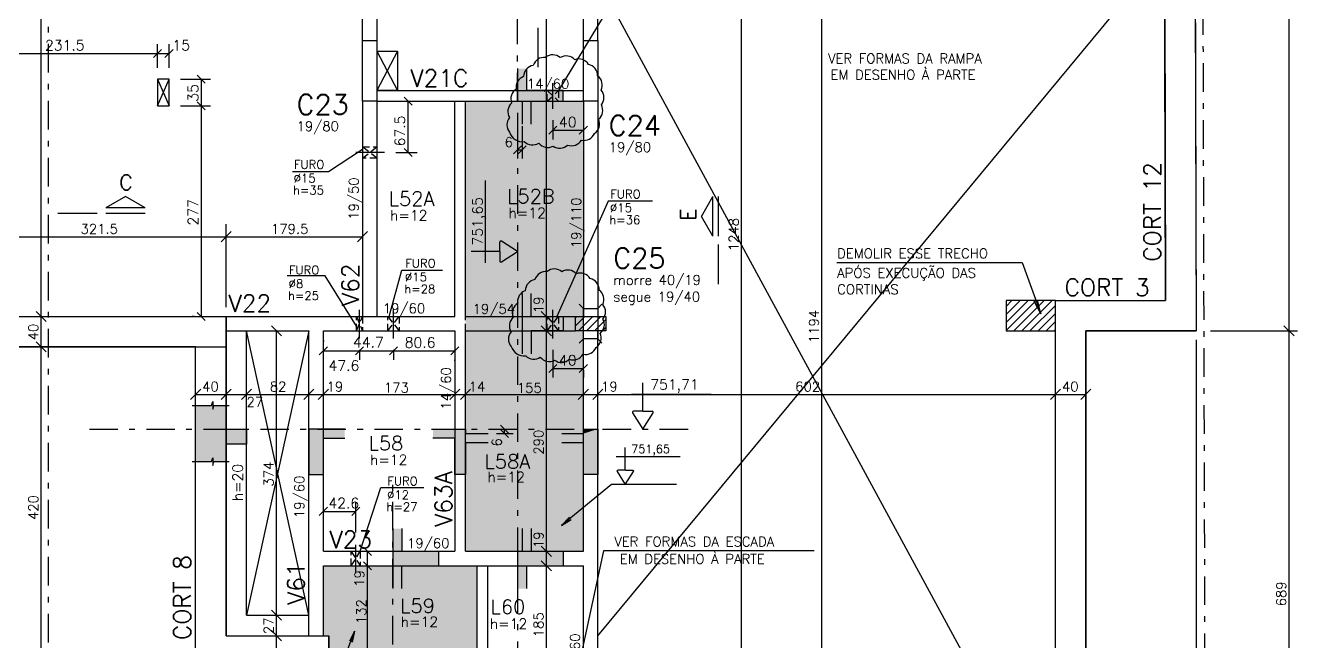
# Model space of a CAD drawing. Extents: x 0 to 7890, y 0 to 6308.
# Drawn here: x 3814 to 5487, y 1120 to 1931 of the extents above; entities that cross this region are included whole.
import ezdxf

# ---------------------------------------------------------------- set-up
doc = ezdxf.new("R2010")
doc.units = 0
doc.header["$LTSCALE"] = 75
doc.header["$MEASUREMENT"] = 0
for name, pattern in [('ESTILO_TQS_0003', [1, 0.5, -0.2, 0.1, -0.2]), ('ESTILO_TQS_0004', [2, 0.5, -0.4, 0.1, -0.4, 0.1, -0.5]), ('HIDDEN2', [0.1875, 0.125, -0.0625])]:
    doc.linetypes.add(name, pattern=pattern)
doc.layers.get('0').update_dxf_attribs({"color": 3, "linetype": 'CONTINUOUS'})
for name, color, linetype in [('1', 3, 'CONTINUOUS'), ('110', 113, 'CONTINUOUS'), ('111', 21, 'CONTINUOUS'), ('200', 1, 'HIDDEN2'), ('204', 1, 'ESTILO_TQS_0003'), ('205', 1, 'ESTILO_TQS_0004'), ('210', 3, 'HIDDEN2'), ('212', 3, 'CONTINUOUS'), ('213', 3, 'CONTINUOUS'), ('216', 3, 'CONTINUOUS'), ('220', 5, 'CONTINUOUS'), ('221', 1, 'CONTINUOUS'), ('222', 6, 'CONTINUOUS'), ('226', 4, 'CONTINUOUS'), ('228', 3, 'CONTINUOUS'), ('230', 3, 'CONTINUOUS'), ('231', 1, 'CONTINUOUS'), ('233', 6, 'CONTINUOUS'), ('249', 1, 'CONTINUOUS'), ('250', 1, 'CONTINUOUS'), ('253', 253, 'CONTINUOUS')]:
    doc.layers.add(name, color=color, linetype=linetype)
doc.styles.get("Standard").update_dxf_attribs({"font": 'ROMANS.SHX'})

# ---------------------------------------------------------------- blocks, each defined once
blk = doc.blocks.new('_H4E26883C6B-000')
for p, q in [((2139.314764, -3153.379493), (2151.660645, -3141.033612)), ((2139.314764, -3142.772891), (2141.054043, -3141.033612)), ((2143.267247, -3160.033612), (2162.267247, -3141.033612)), ((2153.873848, -3160.033612), (2172.873848, -3141.033612)), ((2164.48045, -3160.033612), (2179.314764, -3145.199298)), ((2175.087052, -3160.033612), (2179.314764, -3155.8059))]:
    blk.add_line(p, q)
blk = doc.blocks.new('_HFC2A26E8A7-000')
for p, q in [((2705.801091, -3159.649659), (2745.417166, -3120.033584)), ((2705.801091, -3149.043057), (2734.810564, -3120.033584)), ((2705.801091, -3138.436456), (2724.203963, -3120.033584)), ((2705.801091, -3127.829854), (2713.597361, -3120.033584)), ((2716.023768, -3160.033584), (2756.023768, -3120.033584)), ((2726.630369, -3160.033584), (2766.630369, -3120.033584)), ((2737.236971, -3160.033584), (2770.805826, -3126.46473)), ((2747.843573, -3160.033584), (2770.813628, -3137.063528)), ((2758.450175, -3160.033584), (2770.821431, -3147.662327)), ((2769.056776, -3160.033584), (2770.829234, -3158.261126))]:
    blk.add_line(p, q)

msp = doc.modelspace()

# ---------------------------------------------------------------- linework, layer by layer
for p, q in [((4487.651143, 1927.617398), (4487.651143, 1875.656461)), ((3908.275719, 1683.324216), (3856.314781, 1683.324216)), ((3971.316735, 1683.324216), (3919.355797, 1683.324216))]:
    msp.add_line(p, q)
at = {"layer": '1'}
for p, q in [((4257.094674, 1910.859446), (4257.094674, 2431.856496)), ((4276.094674, 2431.856496), (4276.094674, 1910.859446)), ((4547.594674, 1910.859425), (4547.594674, 2431.856496)), ((4566.594674, 1910.859425), (4566.594674, 2431.856496)), ((4276.094674, 1844.859426), (4547.594674, 1844.859426)), ((4257.094674, 1830.859446), (4257.094674, 1547.820605)), ((4276.094674, 1830.859446), (4276.094674, 1547.820605)), ((4276.094674, 1830.859426), (4547.594674, 1830.859426)), ((4378.594674, 1547.820586), (4378.594674, 1830.859426)), ((4392.594674, 1547.820586), (4392.594674, 1830.859426)), ((4547.594674, 1830.859426), (4547.594674, 1547.820586)), ((4566.594674, 1830.859426), (4566.594674, 1547.820586)), ((4077.610883, 1547.820586), (4378.594674, 1547.820586)), ((4392.594674, 1547.820586), (4537.094674, 1547.820586)), ((4077.610883, 1528.820586), (4186.612629, 1528.820586)), ((4186.612629, 1127.820586), (4186.612629, 1528.820586)), ((4205.612629, 1238.820586), (4205.612629, 1528.820586)), ((4205.612629, 1528.820586), (4378.594674, 1528.820586)), ((4378.594674, 1528.820586), (4378.594674, 1238.820586)), ((4392.594674, 1528.820586), (4537.094674, 1528.820586)), ((4392.594674, 1238.820586), (4392.594674, 1528.820586)), ((4547.594674, 1238.820586), (4547.594674, 1528.820586)), ((4566.594674, 1087.863911), (4566.594674, 1528.820586)), ((4205.612629, 1238.820586), (4378.594674, 1238.820586)), ((4392.594674, 1238.820586), (4547.594674, 1238.820586)), ((4205.612629, 1127.820586), (4205.612629, 1219.820586)), ((4205.612629, 1219.820586), (4547.594674, 1219.820586)), ((4408.110742, 1087.863911), (4408.110742, 1219.820586)), ((4422.110742, 1087.863911), (4422.110742, 1219.820586)), ((4547.594674, 1087.863911), (4547.594674, 1219.820586))]:
    msp.add_line(p, q, dxfattribs=at)
at = {"layer": '110'}
for points in [[(4408.110742, 1219.820586), (4212.610883, 1127.820586), (4205.612629, 1127.820586)], [(4408.110742, 1219.820586), (4205.612629, 1127.820586), (4205.612629, 1219.820586)], [(4408.110742, 1219.820586), (4205.612629, 1219.820586), (4408.110742, 1219.820586)], [(4408.110742, 1219.820586), (4408.110742, 1087.863911), (4212.610883, 1087.863911)], [(4408.110742, 1219.820586), (4212.610883, 1087.863911), (4212.610883, 1127.820586)]]:
    msp.add_solid(points, dxfattribs=at)
at = {"layer": '111'}
for points in [[(4547.594674, 1238.820586), (4392.594674, 1238.820586), (4392.594674, 1830.859426)], [(4547.594674, 1238.820586), (4392.594674, 1830.859426), (4547.594674, 1830.859426)], [(4547.594674, 1238.820586), (4547.594674, 1830.859426), (4547.594674, 1238.820586)]]:
    msp.add_solid(points, dxfattribs=at)
at = {"layer": '200'}
for p, q in [((4500.094674, 1830.850858), (4515.094674, 1844.850858)), ((4500.094674, 1844.850858), (4515.094674, 1830.850858)), ((4276.094674, 1755.900147), (4257.086106, 1770.900147)), ((4257.128072, 1755.900147), (4276.094674, 1770.900147)), ((4249.201093, 1528.812018), (4257.201093, 1547.820586)), ((4249.201093, 1547.77862), (4257.201093, 1528.812018)), ((4290.446679, 1528.812018), (4305.446679, 1547.820586)), ((4290.446679, 1547.77862), (4305.446679, 1528.812018)), ((4500.094674, 1528.812018), (4515.094674, 1547.820586)), ((4500.094674, 1547.77862), (4515.094674, 1528.812018)), ((4242.243524, 1219.820586), (4254.243524, 1238.829154)), ((4242.243524, 1238.787188), (4254.243524, 1219.820586))]:
    msp.add_line(p, q, dxfattribs=at)
at = {"layer": '204'}
for p, q in [((3844.279909, 143.867934), (3844.279909, 6143.115883)), ((4461.094674, 1830.859426), (4461.094674, 2462.862227)), ((4461.1551, 1795.278185), (4461.1551, 239.820614)), ((3897.799079, 1399.668102), (4691.697375, 1399.668102)), ((4296.825662, 1041.428356), (4296.825662, 1335.534648))]:
    msp.add_line(p, q, dxfattribs=at)
msp.add_lwpolyline([(363.399497, 874.831576), (351.423704, 6080.843759), (5351.370859, 6080.843763), (5365.379191, 874.831576)], dxfattribs=at)
at = {"layer": '205'}
for p, q in [((4507.594674, 1820.850838), (4507.594674, 1854.850879)), ((4286.025672, 1763.400147), (4247.128072, 1763.400147)), ((4253.196679, 1518.88102), (4253.196679, 1557.77862)), ((4297.946679, 1518.88102), (4297.946679, 1557.77862)), ((4507.594674, 1518.88102), (4507.594674, 1557.77862)), ((4248.243524, 1209.889588), (4248.243524, 1248.787188))]:
    msp.add_line(p, q, dxfattribs=at)
at = {"layer": '210'}
for p, q in [((4500.094674, 1830.850858), (4500.094674, 1844.850858)), ((4515.094674, 1844.850858), (4515.094674, 1830.850858)), ((4257.086106, 1770.900147), (4276.094674, 1770.900147)), ((4276.094674, 1755.900147), (4257.128072, 1755.900147)), ((4249.201093, 1528.812018), (4249.201093, 1547.77862)), ((4257.201093, 1547.820586), (4257.201093, 1528.812018)), ((4290.446679, 1528.812018), (4290.446679, 1547.77862)), ((4305.446679, 1547.820586), (4305.446679, 1528.812018)), ((4392.594674, 1528.820586), (4392.594674, 1547.820586)), ((4500.094674, 1528.812018), (4500.094674, 1547.77862)), ((4515.094674, 1547.820586), (4515.094674, 1528.812018)), ((4242.243524, 1219.820586), (4242.243524, 1238.787188)), ((4254.243524, 1238.829154), (4254.243524, 1219.820586))]:
    msp.add_line(p, q, dxfattribs=at)
at = {"layer": '216'}
for p, q in [((3982.307582, 1888.50022), (3992.914183, 1899.106822)), ((3982.307582, 1888.50022), (3992.914183, 1899.106822)), ((3997.307582, 1888.50022), (4007.914183, 1899.106822)), ((3997.307582, 1888.50022), (4007.914183, 1899.106822)), ((4039.677668, 1865.123887), (4050.28427, 1854.517285)), ((4039.677668, 1830.123887), (4050.28427, 1819.517285)), ((4039.677668, 1830.123887), (4050.28427, 1819.517285)), ((4322.343517, 1825.556125), (4311.736916, 1836.162727)), ((4502.291373, 1787.380649), (4512.897974, 1797.98725)), ((4542.291373, 1787.380649), (4552.897974, 1797.98725)), ((4322.343517, 1758.096846), (4311.736916, 1768.703447)), ((4455.791373, 1761.571184), (4466.397974, 1772.177785)), ((4461.791373, 1761.571184), (4472.397974, 1772.177785)), ((4070.981757, 1646.082624), (4084.240009, 1659.340876)), ((4250.465548, 1646.082624), (4263.7238, 1659.340876)), ((3840.909264, 1541.19146), (3827.651012, 1554.449712)), ((4039.677668, 1553.123887), (4050.28427, 1542.517285)), ((4505.550662, 1541.19146), (4492.29241, 1554.449712)), ((4150.513906, 1522.19146), (4137.255653, 1535.449712)), ((4505.550662, 1522.19146), (4492.29241, 1535.449712)), ((5482.373181, 1522.191488), (5469.114929, 1535.44974)), ((3840.909264, 1501.19146), (3827.651012, 1514.449712)), ((4200.309328, 1497.329979), (4210.91593, 1507.936581)), ((4247.893379, 1497.329979), (4258.49998, 1507.936581)), ((4247.893379, 1497.329979), (4258.49998, 1507.936581)), ((4292.643379, 1497.329979), (4303.24998, 1507.936581)), ((4292.643379, 1497.329979), (4303.24998, 1507.936581)), ((4373.291373, 1497.329979), (4383.897974, 1507.936581)), ((4502.291373, 1474.069795), (4512.897974, 1484.676397)), ((4542.291373, 1474.069795), (4552.897975, 1484.676397)), ((4030.981757, 1438.696686), (4044.240009, 1451.954939)), ((4070.981757, 1438.696686), (4084.240009, 1451.954939)), ((4097.983503, 1438.696686), (4111.241755, 1451.954939)), ((4179.983503, 1438.696686), (4193.241755, 1451.954939)), ((4198.983503, 1438.696686), (4212.241755, 1451.954939)), ((4371.965548, 1438.696686), (4385.2238, 1451.954939)), ((4385.965548, 1438.696686), (4399.2238, 1451.954939)), ((4540.965548, 1438.696682), (4554.2238, 1451.954934)), ((4559.965548, 1438.696682), (4573.2238, 1451.954934)), ((5161.981757, 1438.696686), (5175.240009, 1451.954939)), ((5201.957431, 1438.696686), (5215.215683, 1451.954939)), ((4449.295404, 1394.364801), (4438.688803, 1404.971403)), ((4449.295404, 1388.364801), (4438.688803, 1398.971403)), ((4200.309328, 1286.107064), (4210.91593, 1296.713666)), ((4242.940223, 1286.107064), (4253.546825, 1296.713666)), ((4269.144963, 1233.517285), (4258.538361, 1244.123887)), ((4505.550662, 1232.19146), (4492.29241, 1245.449712)), ((4269.144963, 1214.517285), (4258.538361, 1225.123887)), ((4269.144963, 1214.517285), (4258.538361, 1225.123887)), ((4505.550662, 1213.19146), (4492.29241, 1226.449712)), ((4150.513906, 1148.191387), (4137.255653, 1161.449639)), ((4150.513906, 1121.19146), (4137.255653, 1134.449712))]:
    msp.add_line(p, q, dxfattribs=at)
at = {"layer": '220'}
for p, q in [((5341.39773, 6070.843763), (5353.619474, 1528.793706)), ((5301.505218, 6030.843763), (5313.511625, 1568.820614)), ((4467.094674, 1577.820586), (4467.094674, 1498.826477)), ((4479.094674, 1547.820586), (4479.094674, 1577.820586)), ((5168.610883, 879.820614), (5168.610883, 1568.820614)), ((5168.612642, 1568.820614), (5313.511625, 1568.820614)), ((612.829975, 1547.820586), (4077.610883, 1547.820586)), ((4077.610883, 1127.820586), (4077.610883, 1547.820586)), ((4479.094674, 1547.820586), (4521.094674, 1547.820586)), ((4521.195657, 1547.820586), (4521.195657, 1528.820586)), ((4521.094674, 1528.820586), (4479.094674, 1528.820586)), ((4479.094674, 1528.820586), (4479.094674, 1498.826477)), ((5208.613798, 839.820614), (5208.582801, 1528.820614)), ((5208.584559, 1528.820614), (5353.619474, 1528.820614)), ((568.938464, 1507.820586), (4077.610883, 1507.820586)), ((4037.610883, 1087.820586), (4037.610883, 1507.820586)), ((4296.825662, 1268.820586), (4296.825662, 1189.826477)), ((4467.1551, 1268.820586), (4467.1551, 1238.820586)), ((4356.926645, 1238.820586), (4356.926645, 1219.820586)), ((4461.094674, 1238.820586), (4461.094674, 1189.826477)), ((4461.094674, 1238.820586), (4467.1551, 1238.820586)), ((4461.1551, 1238.820586), (4461.1551, 1238.820586)), ((4479.094674, 1238.820586), (4509.1551, 1238.820586)), ((4479.094674, 1238.820586), (4509.1551, 1238.820586)), ((4521.195657, 1238.820586), (4521.195657, 1219.820586)), ((4077.610883, 1127.820586), (4212.610883, 1127.820586)), ((4212.610883, 279.820614), (4212.610883, 1127.820586))]:
    msp.add_line(p, q, dxfattribs=at)
for points in [[(5353.619401, 1528.820614), (5208.582801, 1528.820614), (5208.613798, 839.820614), (4937.610883, 839.820614), (4937.610883, 239.820614), (4172.610883, 239.820614), (4172.610883, 1087.820586), (4037.610883, 1087.820586), (4037.610883, 1507.820586), (568.938485, 1507.820586), (564.279916, 3222.85652), (564.279913, 6070.843759), (5341.39773, 6070.843763), (5353.619474, 1528.793706)], [(4897.610883, 279.820614), (4897.610883, 879.820614), (5168.611998, 879.820614), (5168.581001, 1568.820614), (5313.511625, 1568.820614), (5301.505218, 6030.843763), (604.279913, 6030.843759), (604.279916, 3222.910846), (608.82998, 1547.820586), (4077.610883, 1547.820586), (4077.610883, 1127.820586), (4212.610883, 1127.820586), (4212.610883, 279.820614), (4321.825662, 279.820614)], [(4461.094674, 1873.8153), (4461.094674, 1830.859426), (4467.094674, 1830.859426), (4467.094674, 1800.903192)], [(4479.094674, 1800.903192), (4479.094674, 1830.859426), (4521.094674, 1830.859426), (4521.094674, 1844.859426), (4473.094674, 1844.859426), (4473.094674, 1873.8153)], [(5168.581001, 1568.820614), (5103.581001, 1568.820614), (5103.581001, 1528.820614), (5168.610883, 1528.820614)], [(4077.610883, 1430.75642), (4077.610883, 1399.668102), (4104.612629, 1399.668102), (4104.612629, 1379.668102), (4077.610883, 1379.668102), (4077.610883, 1356.881755)], [(4233.718147, 1399.668102), (4186.612629, 1399.668102), (4186.612629, 1339.668102), (4205.612629, 1339.668102), (4205.612629, 1387.668102), (4233.718147, 1387.668102)], [(4349.6388, 1399.668102), (4392.594674, 1399.668102), (4392.594674, 1393.668102), (4422.550908, 1393.668102)], [(4519.489156, 1393.668102), (4547.594674, 1393.668102), (4547.594674, 1399.668102), (4566.594674, 1399.668102), (4566.594674, 1339.668102), (4547.594674, 1339.668102), (4547.594674, 1381.668102), (4519.489156, 1381.668102)], [(4422.550908, 1381.668102), (4392.594674, 1381.668102), (4392.594674, 1339.668102), (4378.594674, 1339.668102), (4378.594674, 1387.668102), (4349.6388, 1387.668102)], [(4308.825662, 1268.820586), (4308.825662, 1238.820586), (4356.825662, 1238.820586)], [(4479.094674, 1268.820586), (4479.094674, 1238.820586), (4521.094674, 1238.820586)], [(4308.825662, 1189.826477), (4308.825662, 1219.820586), (4356.825662, 1219.820586)], [(4473.094674, 1189.826477), (4473.094674, 1219.820586), (4521.094674, 1219.820586)]]:
    msp.add_lwpolyline(points, dxfattribs=at)
at = {"layer": '221'}
for p, q in [((4566.594674, 1127.820586), (5312.278738, 2027.006596)), ((4566.594674, 1989.96094), (5168.610883, 879.820614)), ((4303.093704, 1896.859426), (4276.093704, 1844.859426)), ((4276.093704, 1896.859426), (4303.093704, 1844.859426)), ((3987.610883, 1824.820586), (4002.610883, 1859.820586)), ((3987.610883, 1859.820586), (4002.610883, 1824.820586)), ((4186.612629, 1154.82034), (4104.612629, 1528.820586)), ((4186.612629, 1528.820586), (4104.612629, 1154.820672))]:
    msp.add_line(p, q, dxfattribs=at)
for points in [[(4033.139798, 1430.75642), (4058.417194, 1430.75642), (4060.088105, 1435.769173), (4060.088105, 1425.743667), (4061.759026, 1430.75642), (4081.823826, 1430.75642)], [(4033.139798, 1356.881755), (4058.417194, 1356.881755), (4060.088105, 1361.894508), (4060.088105, 1351.869003), (4061.759026, 1356.881755), (4081.823826, 1356.881755)], [(4670.248538, 1326.737449), (4584.438944, 1326.737449), (4518.918054, 1272.808716), (4529.156258, 1283.771343), (4518.918054, 1272.808716), (4531.644737, 1280.747958)], [(4073.041089, 900.110086), (4160.7817, 900.110086), (4246.787848, 1133.722237), (4243.487197, 1119.089885), (4246.787848, 1133.722237), (4239.812533, 1120.442742)]]:
    msp.add_lwpolyline(points, dxfattribs=at)
at = {"layer": '221', "color": 1, "linetype": 'Continuous'}
for centre, radius, start, end in [((4507.349084, 1876.947626), 15, 49.347796, 129.347796), ((4484.026221, 1863.086388), 15, 98.719205, 178.719205), ((4496.132226, 1873.644683), 15, 83.467642, 163.467642), ((4525.015306, 1875.573149), 15, 41.754615, 121.754615), ((4541.595898, 1871.564342), 15, 31.061451, 111.061451), ((4551.348547, 1864.626803), 15, 358.086322, 78.086322), ((4474.048351, 1849.286048), 15, 109.545714, 189.545714), ((4557.524309, 1851.989983), 15, 334.004279, 54.004279), ((4467.145724, 1834.041063), 15, 121.734136, 201.734136), ((4559.64122, 1835.626365), 15, 320.738206, 40.738206), ((4463.240435, 1817.33168), 15, 131.955987, 211.955987), ((4558.135382, 1818.862113), 15, 308.996232, 28.996232), ((4462.004278, 1799.750851), 15, 140, 220), ((4553.861737, 1801.124642), 15, 303.910599, 23.910599), ((4467.420146, 1795.393938), 17.713303, 197.358992, 277.358992), ((4480.397281, 1788.330445), 15, 224.447906, 304.447906), ((4500.751207, 1785.132803), 15, 217.695483, 297.695483), ((4532.185667, 1787.379828), 15, 249.571805, 329.571805), ((4548.375764, 1794.425279), 15, 257.462696, 337.462696), ((4516.459454, 1784.044409), 15, 234.377361, 314.377361), ((4498.247611, 1591.928928), 15, 83.467642, 163.467642), ((4509.464469, 1595.23187), 15, 49.347796, 129.347796), ((4527.130691, 1593.857394), 15, 41.754615, 121.754615), ((4486.141606, 1581.370633), 15, 98.719205, 178.719205), ((4543.711283, 1589.848587), 15, 31.061451, 111.061451), ((4553.463932, 1582.911047), 15, 358.086322, 78.086322), ((4476.163736, 1567.570293), 15, 109.545714, 189.545714), ((4559.639694, 1570.274227), 15, 334.004279, 54.004279), ((4469.261109, 1552.325308), 15, 121.734136, 201.734136), ((4561.756605, 1553.91061), 15, 320.738206, 40.738206), ((4465.35582, 1535.615925), 15, 131.955987, 211.955987), ((4560.250767, 1537.146358), 15, 308.996232, 28.996232), ((4464.119663, 1518.035096), 15, 140, 220), ((4555.977122, 1519.408887), 15, 303.910599, 23.910599), ((4469.535531, 1513.678183), 17.713303, 197.358992, 277.358992), ((4550.491149, 1512.709524), 15, 257.462696, 337.462696), ((4482.512666, 1506.61469), 15, 224.447906, 304.447906), ((4502.866592, 1503.417047), 15, 217.695483, 297.695483), ((4518.574839, 1502.328654), 15, 234.377361, 314.377361), ((4534.301052, 1505.664073), 15, 249.571805, 329.571805)]:
    msp.add_arc(centre, radius, start, end, dxfattribs=at)
at = {"layer": '222'}
for p, q in [((4547.594674, 1558.320586), (4542.134689, 1563.780571)), ((4566.594674, 1558.320586), (4572.054659, 1563.780571)), ((4542.134689, 1512.860601), (4547.594674, 1518.320586)), ((4566.594674, 1518.320586), (4572.054659, 1512.860601))]:
    msp.add_line(p, q, dxfattribs=at)
for points in [[(4257.094674, 1830.859426), (4257.094674, 1910.859426), (4276.094674, 1910.859426), (4276.094674, 1830.859426), (4257.094674, 1830.859426)], [(4547.594674, 1830.859426), (4547.594674, 1910.859426), (4566.594674, 1910.859426), (4566.594674, 1830.859426), (4547.594674, 1830.859426)], [(4547.594674, 1518.320586), (4547.594674, 1558.320586), (4566.594674, 1558.320586), (4566.594674, 1518.320586), (4547.594674, 1518.320586)], [(4537.094674, 1547.820586), (4577.094674, 1547.820586), (4577.094674, 1528.820586), (4537.094674, 1528.820586), (4537.094674, 1547.820586)]]:
    msp.add_lwpolyline(points, dxfattribs=at)
at = {"layer": '226'}
for p, q in [((3945.336266, 1705.480466), (3919.355797, 1690.480466)), ((3971.316735, 1690.480466), (3919.355797, 1690.480466)), ((3971.316735, 1690.480466), (3945.336266, 1705.480466)), ((4703.095702, 1679.403672), (4718.095702, 1705.384141)), ((4718.095702, 1653.423203), (4718.095702, 1705.384141)), ((4718.095702, 1653.423203), (4703.095702, 1679.403672))]:
    msp.add_line(p, q, dxfattribs=at)
at = {"layer": '228'}
for p, q in [((4725.251952, 1653.423203), (4725.251952, 1705.384141)), ((4725.251952, 1590.382188), (4725.251952, 1642.343125))]:
    msp.add_line(p, q, dxfattribs=at)
at = {"layer": '230'}
for p, q in [((3987.610883, 1859.820586), (3987.610883, 1824.820586)), ((4002.610883, 1859.820586), (3987.610883, 1859.820586)), ((4002.610883, 1824.820586), (4002.610883, 1859.820586)), ((3987.610883, 1824.820586), (4002.610883, 1824.820586)), ((4104.612629, 1154.820672), (4104.612629, 1528.820586)), ((4104.612629, 1154.820672), (4186.612629, 1154.82034))]:
    msp.add_line(p, q, dxfattribs=at)
msp.add_lwpolyline([(4276.093704, 1896.859426), (4303.093704, 1896.859426), (4303.093704, 1844.859426), (4276.093704, 1844.859426)], dxfattribs=at)
at = {"layer": '231'}
for p, q in [((4418.920991, 1618.140323), (4418.920991, 1726.791677)), ((4437.670658, 1633.149977), (4437.670658, 1645.551211)), ((4461.1551, 1633.140323), (4439.764386, 1646.702882)), ((4437.670658, 1633.140323), (4400.171324, 1633.140323)), ((4437.671324, 1633.130647), (4437.671324, 1620.729174)), ((4439.765052, 1619.577711), (4461.1551, 1633.140323)), ((4625.852878, 1423.152544), (4625.852878, 1460.651878)), ((4610.852878, 1445.651878), (4715.872357, 1445.651878)), ((4625.843202, 1423.151878), (4613.441729, 1423.151878)), ((4625.862532, 1423.152544), (4638.263766, 1423.152544)), ((4612.290266, 1421.05815), (4625.852878, 1399.668102)), ((4625.852878, 1399.668102), (4639.415437, 1421.058816)), ((4602.80208, 1345.372157), (4602.80208, 1375.371624)), ((4590.80208, 1363.371624), (4674.817663, 1363.371624)), ((4591.95199, 1343.696642), (4602.80208, 1326.584604)), ((4602.794339, 1345.371624), (4592.873161, 1345.371624)), ((4602.80208, 1326.584604), (4613.652127, 1343.697175)), ((4602.809803, 1345.372157), (4612.73079, 1345.372157))]:
    msp.add_line(p, q, dxfattribs=at)
for centre, radius, start, end in [((4439.034295, 1645.551211), 1.363591, 57.627716, 180), ((4439.034961, 1620.729174), 1.363636, 180, 302.376968), ((4613.441729, 1421.788241), 1.363636, 90, 212.376968), ((4638.263766, 1421.788907), 1.363591, 327.627716, 90), ((4592.873161, 1344.280715), 1.090909, 90, 212.376968), ((4612.73079, 1344.281248), 1.090873, 327.627716, 90)]:
    msp.add_arc(centre, radius, start, end, dxfattribs=at)
at = {"layer": '249'}
for points in [[(4881.05437, 1618.704501), (5124.788348, 1618.704501), (5149.121531, 1551.292912), (5140.507962, 1567.947308), (5149.121531, 1551.292912), (5145.111937, 1569.60918)], [(4851.135142, 1239.625435), (4574.11553, 1239.625435), (4524.686672, 1009.724274), (4532.130832, 1026.933196), (4524.686672, 1009.724274), (4524.5008, 1028.273507)]]:
    msp.add_lwpolyline(points, dxfattribs=at)
at = {"layer": '250'}
for p, q in [((5475.744055, 1528.820614), (5475.744055, 6070.843763)), ((3834.280138, 1547.820586), (3834.280138, 2492.856336)), ((4498.921536, 1547.820586), (4498.921536, 2492.856336)), ((4755.644318, 1033.822071), (4755.644318, 2281.820586)), ((4861.069295, 740.564106), (4861.069295, 2281.820586)), ((3756.094674, 1893.803521), (3987.610883, 1893.803521)), ((3987.610883, 1874.820586), (3987.610883, 1905.803521)), ((3987.610883, 1893.803521), (4002.610883, 1893.803521)), ((4002.610883, 1874.820586), (4002.610883, 1905.803521)), ((4017.610883, 1859.820586), (4056.980969, 1859.820586)), ((4044.980969, 1859.820586), (4044.980969, 1824.820586)), ((4017.610883, 1824.820586), (4056.980969, 1824.820586)), ((4044.980969, 1824.820586), (4044.980969, 1547.820586)), ((4307.117188, 1830.859426), (4329.040216, 1830.859426)), ((4317.040216, 1763.400147), (4317.040216, 1830.859426)), ((4461.094674, 1815.859426), (4461.094674, 1755.624485)), ((4467.094674, 1797.903192), (4467.094674, 1755.624485)), ((4507.594674, 1805.850838), (4507.594674, 1780.683949)), ((4507.594674, 1792.683949), (4547.594674, 1792.683949)), ((4547.594674, 1790.770891), (4547.594674, 1780.683949)), ((4257.094674, 1767.50496), (4212.365767, 1738.241848)), ((4301.025672, 1763.400147), (4329.040216, 1763.400147)), ((4461.094674, 1766.874485), (4467.094674, 1766.874485)), ((4212.365767, 1738.241848), (4165.046435, 1738.241848)), ((4077.610883, 1559.820586), (4077.610883, 1669.340603)), ((3756.094674, 1652.71175), (4077.610883, 1652.71175)), ((4077.610883, 1652.71175), (4257.094674, 1652.71175)), ((4292.216916, 1547.820586), (4308.860294, 1608.772708)), ((4308.860294, 1608.772708), (4362.49806, 1608.772708)), ((4208.094769, 1601.368702), (4158.102444, 1601.368702)), ((4249.201093, 1535.216723), (4208.094769, 1601.368702)), ((3834.280138, 1507.820586), (3834.280138, 1547.820586)), ((4035.887782, 1547.820586), (4032.980969, 1547.820586)), ((4498.921536, 1528.820586), (4498.921536, 1547.820586)), ((4143.88478, 1154.820513), (4143.88478, 1528.820586)), ((4498.921536, 1238.820586), (4498.921536, 1528.820586)), ((5372.610883, 1528.820614), (5486.994055, 1528.820614)), ((5475.744055, 839.820614), (5475.744055, 1528.820614)), ((3834.280138, 1087.820586), (3834.280138, 1507.820586)), ((4205.612629, 1516.347158), (4205.612629, 1514.63328)), ((5353.619474, 1516.820614), (5353.619474, 300.161347)), ((4205.612629, 1502.63328), (4253.196679, 1502.63328)), ((4253.196679, 1503.88102), (4253.196679, 1490.63328)), ((4253.196679, 1502.63328), (4297.946679, 1502.63328)), ((4297.946679, 1503.88102), (4297.946679, 1490.63328)), ((4297.946679, 1502.63328), (4378.594674, 1502.63328)), ((4378.594674, 1489.464958), (4378.594674, 1490.63328)), ((4507.594674, 1503.88102), (4507.594674, 1467.373096)), ((4507.594674, 1479.373096), (4547.594674, 1479.373096)), ((4547.594674, 1477.285668), (4547.594674, 1467.373096)), ((4037.610883, 1445.325813), (4077.610883, 1445.325813)), ((4077.610883, 1445.325813), (4104.612629, 1445.325813)), ((4104.612629, 1445.325813), (4186.612629, 1445.325813)), ((4186.612629, 1445.325813), (4205.612629, 1445.325813)), ((4205.612629, 1445.325813), (4547.594674, 1445.325813)), ((4378.594674, 1445.325813), (4397.594674, 1445.325813)), ((4547.594674, 1445.325808), (4566.594674, 1445.325808)), ((4566.493691, 1445.325808), (5168.610883, 1445.325813)), ((5168.610883, 1445.325813), (5208.586557, 1445.325813)), ((4433.414142, 1393.668102), (4455.242103, 1393.668102)), ((4443.992103, 1393.668102), (4443.992103, 1399.668102)), ((4254.243524, 1238.820586), (4281.026394, 1322.690523)), ((4281.026394, 1322.690523), (4337.883389, 1322.690523)), ((4205.612629, 1295.883912), (4205.612629, 1303.410365)), ((4205.612629, 1291.410365), (4248.243524, 1291.410365)), ((4248.243524, 1263.787188), (4248.243524, 1303.410365)), ((4263.841662, 1219.820586), (4263.841662, 1238.820586)), ((4498.921536, 1219.820586), (4498.921536, 1238.820586)), ((4263.841662, 1087.863911), (4263.841662, 1219.820586)), ((4498.921536, 1034.820586), (4498.921536, 1219.820586)), ((4143.88478, 1127.820586), (4143.88478, 1154.820513)), ((4143.88478, 1087.820586), (4143.88478, 1127.820586))]:
    msp.add_line(p, q, dxfattribs=at)
for points in [[(4649.694622, 1971.171643), (4591.366933, 1971.171643), (4515.094674, 1844.871658)], [(4638.732918, 1699.649714), (4580.405228, 1699.649714), (4512.634739, 1547.820586)]]:
    msp.add_lwpolyline(points, dxfattribs=at)
at = {"layer": '253'}
for points in [[(4473.094674, 1873.8153), (4461.094674, 1873.8153), (4467.094674, 1830.859426)], [(4461.094674, 1873.8153), (4461.094674, 1830.859426), (4467.094674, 1830.859426)], [(4473.094674, 1844.859426), (4473.094674, 1873.8153), (4467.094674, 1830.859426)], [(4473.094674, 1844.859426), (4467.094674, 1830.859426), (4479.094674, 1800.903192)], [(4521.094674, 1844.859426), (4473.094674, 1844.859426), (4479.094674, 1830.859426)], [(4479.094674, 1830.859426), (4473.094674, 1844.859426), (4479.094674, 1800.903192)], [(4521.094674, 1830.859426), (4521.094674, 1844.859426), (4479.094674, 1830.859426)], [(4479.094674, 1800.903192), (4467.094674, 1830.859426), (4467.094674, 1800.903192)], [(4467.094674, 1498.826477), (4467.094674, 1577.820586), (4479.094674, 1498.826477)], [(4467.094674, 1577.820586), (4479.094674, 1577.820586), (4479.094674, 1498.826477)], [(4479.094674, 1498.826477), (4479.094674, 1577.820586), (4479.094674, 1528.820586)], [(4479.094674, 1577.820586), (4479.094674, 1547.820586), (4479.094674, 1528.820586)], [(4479.094674, 1528.820586), (4479.094674, 1547.820586), (4521.094674, 1528.820586)], [(4479.094674, 1547.820586), (4521.094674, 1547.820586), (4521.094674, 1528.820586)], [(4058.417194, 1430.75642), (4058.417194, 1356.881755), (4037.610883, 1356.881755)], [(4058.417194, 1430.75642), (4037.610883, 1356.881755), (4037.610883, 1430.75642)], [(4060.088105, 1361.894508), (4058.417194, 1356.881755), (4060.088105, 1435.769173)], [(4058.417194, 1430.75642), (4060.088105, 1435.769173), (4058.417194, 1356.881755)], [(4060.088105, 1361.894508), (4060.088105, 1435.769173), (4060.088105, 1425.743667)], [(4061.759026, 1356.881755), (4060.088105, 1351.869003), (4061.759026, 1430.75642)], [(4060.088105, 1361.894508), (4060.088105, 1425.743667), (4061.759026, 1430.75642)], [(4060.088105, 1361.894508), (4061.759026, 1430.75642), (4060.088105, 1351.869003)], [(4061.759026, 1356.881755), (4061.759026, 1430.75642), (4077.610883, 1430.75642)], [(4061.759026, 1356.881755), (4077.610883, 1430.75642), (4077.610883, 1379.668102)], [(4077.610883, 1399.668102), (4077.610883, 1379.668102), (4077.610883, 1430.75642)], [(4077.610883, 1399.668102), (4104.612629, 1399.668102), (4104.612629, 1379.668102)], [(4077.610883, 1399.668102), (4104.612629, 1379.668102), (4077.610883, 1379.668102)], [(4205.612629, 1387.668102), (4233.718147, 1399.668102), (4186.612629, 1399.668102)], [(4205.612629, 1387.668102), (4186.612629, 1399.668102), (4186.612629, 1339.668102)], [(4205.612629, 1387.668102), (4233.718147, 1387.668102), (4233.718147, 1399.668102)], [(4378.594674, 1387.668102), (4349.6388, 1387.668102), (4349.6388, 1399.668102)], [(4378.594674, 1387.668102), (4349.6388, 1399.668102), (4392.594674, 1399.668102)], [(4392.594674, 1381.668102), (4378.594674, 1339.668102), (4392.594674, 1399.668102)], [(4378.594674, 1387.668102), (4392.594674, 1399.668102), (4378.594674, 1339.668102)], [(4392.594674, 1381.668102), (4392.594674, 1399.668102), (4392.594674, 1393.668102)], [(4392.594674, 1381.668102), (4392.594674, 1393.668102), (4422.550908, 1393.668102)], [(4392.594674, 1381.668102), (4422.550908, 1393.668102), (4422.550908, 1381.668102)], [(4547.594674, 1393.668102), (4547.594674, 1381.668102), (4519.489156, 1381.668102)], [(4547.594674, 1393.668102), (4519.489156, 1381.668102), (4519.489156, 1393.668102)], [(4547.594674, 1393.668102), (4519.489156, 1393.668102), (4519.489156, 1393.668102)], [(4547.594674, 1393.668102), (4547.594674, 1399.668102), (4566.594674, 1399.668102)], [(4547.594674, 1393.668102), (4566.594674, 1399.668102), (4566.594674, 1339.668102)], [(4547.594674, 1393.668102), (4566.594674, 1339.668102), (4547.594674, 1339.668102)], [(4547.594674, 1393.668102), (4547.594674, 1339.668102), (4547.594674, 1381.668102)], [(4061.759026, 1356.881755), (4077.610883, 1379.668102), (4077.610883, 1356.881755)], [(4205.612629, 1387.668102), (4186.612629, 1339.668102), (4205.612629, 1339.668102)], [(4392.594674, 1381.668102), (4392.594674, 1339.668102), (4378.594674, 1339.668102)], [(4308.825662, 1219.820586), (4296.825662, 1189.826477), (4308.825662, 1268.820586)], [(4308.825662, 1268.820586), (4296.825662, 1189.826477), (4296.825662, 1268.820586)], [(4308.825662, 1238.820586), (4308.825662, 1219.820586), (4308.825662, 1268.820586)], [(4467.1551, 1238.820586), (4467.1551, 1268.820586), (4479.094674, 1268.820586)], [(4467.1551, 1238.820586), (4479.094674, 1268.820586), (4473.094674, 1219.820586)], [(4479.094674, 1238.820586), (4473.094674, 1219.820586), (4479.094674, 1268.820586)], [(4356.926645, 1238.820586), (4356.926645, 1219.820586), (4308.825662, 1238.820586)], [(4356.926645, 1219.820586), (4308.825662, 1219.820586), (4308.825662, 1238.820586)], [(4467.1551, 1238.820586), (4473.094674, 1189.826477), (4461.094674, 1189.826477)], [(4467.1551, 1238.820586), (4461.094674, 1189.826477), (4461.094674, 1238.820586)], [(4467.1551, 1238.820586), (4473.094674, 1219.820586), (4473.094674, 1189.826477)], [(4479.094674, 1238.820586), (4521.195657, 1219.820586), (4473.094674, 1219.820586)], [(4479.094674, 1238.820586), (4521.195657, 1238.820586), (4521.195657, 1219.820586)], [(4308.825662, 1219.820586), (4308.825662, 1189.826477), (4296.825662, 1189.826477)]]:
    msp.add_solid(points, dxfattribs=at)

# ---------------------------------------------------------------- block references
at = {"layer": '221'}
for name in ['_HFC2A26E8A7-000', '_H4E26883C6B-000']:
    msp.add_blockref(name, (2397.77991, 4688.854198), dxfattribs=at)

# ---------------------------------------------------------------- texts
for s, height, p in [('FURO', 11.25, (4166.862143, 1742.043542)), ('%%c15', 11.25, (4166.511968, 1723.97845)), ('h=35', 11.25, (4165.560302, 1708.171397)), ('FURO', 11.25, (4582.92457, 1703.134396)), ('%%c15', 11.25, (4582.574395, 1685.069304)), ('h=36', 11.25, (4581.622729, 1669.262251)), ('FURO', 11.25, (4313.29717, 1612.115414)), ('FURO', 11.25, (4160.278237, 1603.324403)), ('%%c8', 11.25, (4159.928062, 1585.259311)), ('%%c15', 11.25, (4312.946995, 1594.050322)), ('h=25', 11.25, (4158.976396, 1569.452258)), ('h=28', 11.25, (4311.995329, 1578.243269)), ('751,71', 13.5, (4635.596364, 1451.518119)), ('751,65', 10.8, (4610.596869, 1368.064617)), ('FURO', 11.25, (4289.757026, 1325.537178)), ('%%c12', 11.25, (4289.406851, 1307.472086)), ('h=27', 11.25, (4288.455185, 1291.665033))]:
    msp.add_text(s, height=height).set_placement(p)
msp.add_text('751,65', height=13.5, rotation=90).set_placement((4415.094976, 1641.087949))
at = {"layer": '212'}
for s, p in [('VER FORMAS DA RAMPA', (4869.442413, 1880.75397)), ('EM DESENHO À PARTE', (4872.686449, 1859.369394)), ('14/60', (4473.334164, 1847.571463)), ('19/60', (4283.837819, 1552.088212)), ('19/54', (4401.954968, 1551.284722)), ('19/60', (4315.743691, 1243.088212)), ('VER FORMAS DA ESCADA', (4588.255033, 1245.270038)), ('EM DESENHO À PARTE', (4595.530162, 1222.447597))]:
    msp.add_text(s, height=12.75, dxfattribs=at).set_placement(p)
for s, p in [('19/50', (4251.933626, 1675.001484)), ('19/110', (4544.646807, 1637.59066)), ('14/60', (4373.326263, 1425.191526)), ('19/60', (4180.443939, 1282.621076)), ('19/60', (4543.024988, 1075.085082))]:
    msp.add_text(s, height=12.75, rotation=90, dxfattribs=at).set_placement(p)
at = {"layer": '213'}
for s, p in [('19/80', (4170.408044, 1791.686851)), ('19/80', (4581.003776, 1764.00609)), ('DEMOLIR ESSE TRECHO ', (4881.426403, 1624.288413)), ('APÓS EXECUÇÃO DAS ', (4881.426296, 1598.724944)), ('morre 40/19', (4586.987918, 1589.412811)), ('CORTINAS', (4881.426296, 1577.049944)), ('segue 19/40', (4586.987918, 1567.374717))]:
    msp.add_text(s, height=12.75, dxfattribs=at).set_placement(p)
at = {"layer": '216'}
for s, height, p in [('231.5', 13.5, (3839.452778, 1897.853521)), ('15', 13.5, (4007.110878, 1897.853521)), ('40', 13.5, (4515.444674, 1796.733949)), ('6', 12.75, (4444.094678, 1770.699485)), ('h=12', 13.5, (4449.11744, 1677.262812)), ('h=12', 13.5, (4293.327302, 1673.971491)), ('321.5', 12.75, (3886.252779, 1656.53675)), ('179.5', 12.75, (4136.752779, 1656.53675)), ('44.7', 13.5, (4244.553655, 1507.123535)), ('80.6', 13.5, (4312.620677, 1506.68328)), ('47.6', 13.5, (4212.436832, 1476.352424)), ('40', 13.5, (4515.444674, 1483.423096)), ('40', 12.75, (4046.135883, 1449.150813)), ('82', 12.75, (4135.13675, 1449.150813)), ('19', 12.75, (4209.862624, 1449.150813)), ('173', 12.75, (4285.284735, 1447.756129)), ('14', 12.75, (4396.84467, 1449.150813)), ('155', 12.75, (4460.125906, 1447.384638)), ('19', 12.75, (4570.84467, 1449.150808)), ('602', 12.75, (4826.252778, 1449.150813)), ('40', 12.75, (5177.12372, 1449.150813)), ('27', 12.75, (4104.612629, 1428.818752)), ('h=12', 13.5, (4266.989836, 1352.43017)), ('h=12', 13.5, (4421.49938, 1329.809336)), ('42.6', 13.5, (4212.24168, 1295.460365)), ('h=12', 13.5, (4307.35084, 1139.331366)), ('h=12', 13.5, (4424.61497, 1136.720192))]:
    msp.add_text(s, height=height, dxfattribs=at).set_placement(p)
for s, height, p in [('35', 13.5, (4040.930969, 1830.170586)), ('67.5', 13.5, (4312.990216, 1771.479786)), ('277', 13.5, (4040.930969, 1667.420586)), ('1248', 12.75, (4751.819318, 1633.596328)), ('19', 12.75, (4495.096536, 1552.070582)), ('1194', 12.75, (4857.244295, 1512.699238)), ('40', 12.75, (3830.455138, 1516.345586)), ('290', 12.75, (4495.096536, 1365.970586)), ('6', 12.75, (4440.167103, 1376.668106)), ('374', 12.75, (4140.05978, 1323.970549)), ('h=20', 13.5, (4099.638022, 1304.687784)), ('420', 12.75, (3830.455138, 1279.970586)), ('19', 12.75, (4495.096536, 1243.070582)), ('19', 12.75, (4259.428482, 1192.098719)), ('689', 12.75, (5471.919055, 1166.470614)), ('132', 12.75, (4261.898048, 1143.075302)), ('185', 12.75, (4495.096536, 1125.754948)), ('27', 12.75, (4140.05978, 1129.845549))]:
    msp.add_text(s, height=height, rotation=90, dxfattribs=at).set_placement(p)
at = {"layer": '220'}
for s, p in [('C23', (4170.408044, 1813.554028)), ('C24', (4581.002806, 1785.873262)), ('C25', (4586.987918, 1611.279987))]:
    msp.add_text(s, height=26.25, dxfattribs=at).set_placement(p)
at = {"layer": '226'}
for s, p in [('L52A', (4291.401345, 1693.298769)), ('L52B', (4447.191483, 1696.59009)), ('L58', (4265.06388, 1371.757449)), ('L58A', (4417.471564, 1347.591097)), ('L59', (4306.622714, 1157.770086)), ('L60', (4425.48981, 1156.402616))]:
    msp.add_text(s, height=18.75, dxfattribs=at).set_placement(p)
at = {"layer": '233'}
for s, height, p in [('V21C', 22.5, (4320.160034, 1850.066649)), ('C', 20.025, (3937.033646, 1714.137165)), ('CORT 3', 22.5, (5180.579726, 1574.77177)), ('V22', 22.5, (4080.959104, 1553.883459)), ('V23', 22.5, (4213.788987, 1243.073013))]:
    msp.add_text(s, height=height, dxfattribs=at).set_placement(p)
for s, height, p in [('CORT 12', 22.5, (5307.12288, 1619.716256)), ('E', 20.025, (4695.535629, 1673.667569)), ('V62', 22.5, (4252.346893, 1561.387426)), ('V63A', 22.5, (4374.850427, 1270.968264)), ('CORT 8', 22.5, (4031.136719, 1121.96539)), ('V61', 22.5, (4180.796976, 1168.384951))]:
    msp.add_text(s, height=height, rotation=90, dxfattribs=at).set_placement(p)

doc.saveas('drawing.dxf')
